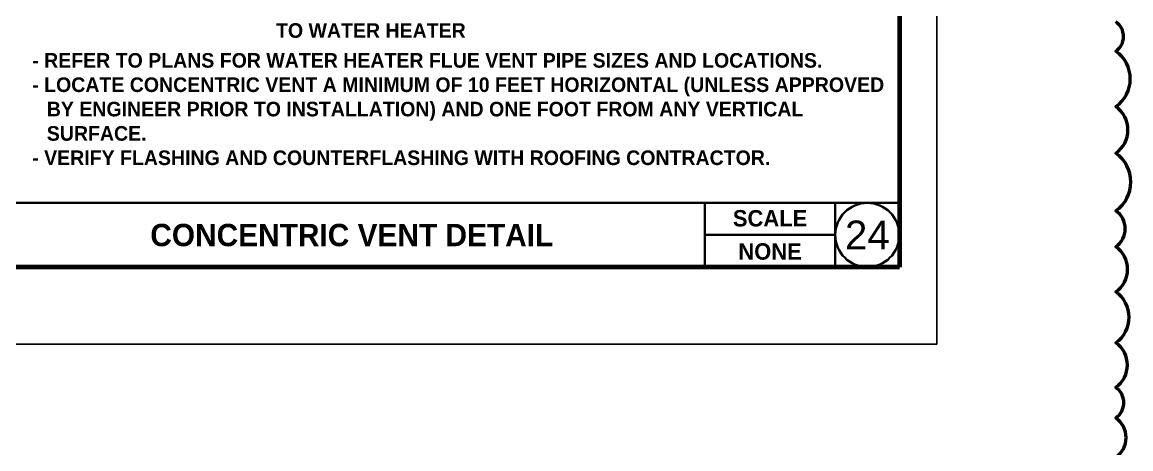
# Model space of a CAD drawing. Header units: inches. Extents: x 2025 to 34930, y -6955 to 4650.
# Drawn here: x 9546.8 to 9850.8, y -2967.5 to -2850.7 of the extents above; entities that cross this region are included whole.
import ezdxf

# ---------------------------------------------------------------- set-up
doc = ezdxf.new("R2010")
doc.units = ezdxf.units.IN
doc.header["$MEASUREMENT"] = 0
doc.layers.get('DEFPOINTS').update_dxf_attribs({"color": 104})
for name, color, linetype, lineweight in [('M-HVAC-EXHS-DUCT', 3, 'Continuous', 50), ('PDF-TEXT', 7, 'Continuous', 35), ('REV.01', 1, 'Continuous', 50)]:
    doc.layers.add(name, color=color, linetype=linetype, lineweight=lineweight)
doc.styles.add('Century Gothic_B', font='GOTHICB.TTF', dxfattribs={"height": 6.659722})
doc.styles.add('PDF Arial', font='arial.ttf')
doc.styles.add('PDF Arial Bold', font='arialbd.ttf')

# ---------------------------------------------------------------- blocks, each defined once
blk = doc.blocks.new('p detail 24')
at = {"layer": 'PDF-TEXT', "insert": (9616.39, -2855.04), "char_height": 4, "attachment_point": 7, "style": 'Century Gothic_B'}
blk.add_mtext('TO WATER HEATER', dxfattribs=at)
at = {"layer": 'PDF-TEXT', "insert": (9549.55, -2889.89), "char_height": 4, "width": 234.7104, "attachment_point": 7, "style": 'Century Gothic_B'}
blk.add_mtext('- REFER TO PLANS FOR WATER HEATER FLUE VENT PIPE SIZES AND LOCATIONS.\\P\\pxi-1,l1;- LOCATE CONCENTRIC VENT A MINIMUM OF 10 FEET HORIZONTAL (UNLESS APPROVED BY ENGINEER PRIOR TO INSTALLATION) AND ONE FOOT FROM ANY VERTICAL SURFACE.\\P\\pi0,l0;- VERIFY FLASHING AND COUNTERFLASHING WITH ROOFING CONTRACTOR.', dxfattribs=at)

msp = doc.modelspace()

# ---------------------------------------------------------------- linework, layer by layer
at = {"layer": 'DEFPOINTS'}
msp.add_lwpolyline([(8330.71, -1857.81), (9797.6, -1857.81), (9797.6, -2938.88), (8330.71, -2938.88)], close=True, dxfattribs=at)
at = {"layer": 'PDF-TEXT', "color": 42, "lineweight": 100}
for p, q in [((9787.29, -1888.19), (9787.29, -2917.77)), ((9787.29, -2917.77), (8343.83, -2917.77))]:
    msp.add_line(p, q, dxfattribs=at)
at = {"layer": 'PDF-TEXT'}
for p, q in [((9787.29, -2900.2), (8343.83, -2900.2)), ((9733.96, -2917.77), (9733.96, -2900.2)), ((9769.73, -2917.77), (9769.73, -2900.2)), ((9769.73, -2908.98), (9733.96, -2908.98))]:
    msp.add_line(p, q, dxfattribs=at)
msp.add_circle((9778.51, -2908.98), 8.78, dxfattribs=at)
at = {"layer": 'REV.01'}
msp.add_lwpolyline([(9846.65, -2969.91, 0.520567), (9846.65, -2959.12, 0.520567), (9846.65, -2950.69, 0.520567), (9846.65, -2938.51, 0.520567), (9846.65, -2924.56, 0.520567), (9846.65, -2912.23, 0.520567), (9846.65, -2902.34, 0.520567), (9846.65, -2886.59, 0.520567), (9846.65, -2873.83, 0.520567), (9846.65, -2858.65, 0.520567), (9846.65, -2850.62, 0.520567)], format="xyb", dxfattribs=at)

# ---------------------------------------------------------------- block references
at = {"layer": 'M-HVAC-EXHS-DUCT'}
msp.add_blockref('p detail 24', (0, 0), dxfattribs=at)

# ---------------------------------------------------------------- texts
at = {"layer": 'PDF-TEXT', "attachment_point": 5}
for s, insert, char_height, width, style in [('{\\fCentury Gothic|b1|i0|c0|p34;SCALE}', (9751.84, -2904.44), 4.5, 35.7683, 'PDF Arial Bold'), ('{\\fCentury Gothic|b1|i0|c0|p34;CONCENTRIC VENT DETAIL}', (9637.16, -2909.04), 6.1202, 186.6721, 'PDF Arial Bold'), ('24', (9778.51, -2908.98), 7.889, 17.5595, 'PDF Arial'), ('{\\fCentury Gothic|b1|i0|c0|p34;NONE}', (9751.84, -2913.53), 4.5, 35.7683, 'PDF Arial Bold')]:
    msp.add_mtext(s, dxfattribs=dict(at, insert=insert, char_height=char_height, width=width, style=style))

doc.saveas('drawing.dxf')
